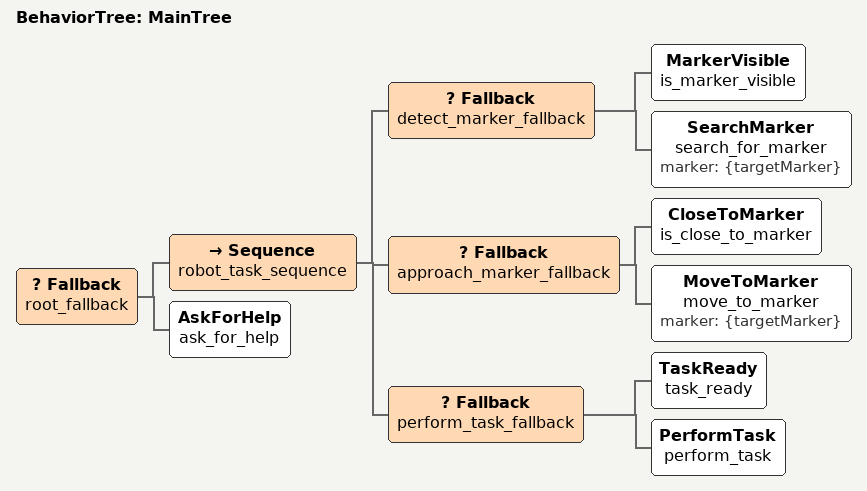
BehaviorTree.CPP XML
<root BTCPP_format="4">
  <BehaviorTree ID="MainTree">
    <Fallback name="root_fallback">
      <Sequence name="robot_task_sequence">
        <Fallback name="detect_marker_fallback">
          <MarkerVisible name="is_marker_visible"/>
          <SearchMarker name="search_for_marker" marker="{targetMarker}"/>
        </Fallback>
        <Fallback name="approach_marker_fallback">
          <CloseToMarker name="is_close_to_marker"/>
          <MoveToMarker name="move_to_marker" marker="{targetMarker}"/>
        </Fallback>
        <Fallback name="perform_task_fallback">
          <TaskReady name="task_ready"/>
          <PerformTask name="perform_task"/>
        </Fallback>
      </Sequence>
      <AskForHelp name="ask_for_help"/>
    </Fallback>
  </BehaviorTree>
</root>
